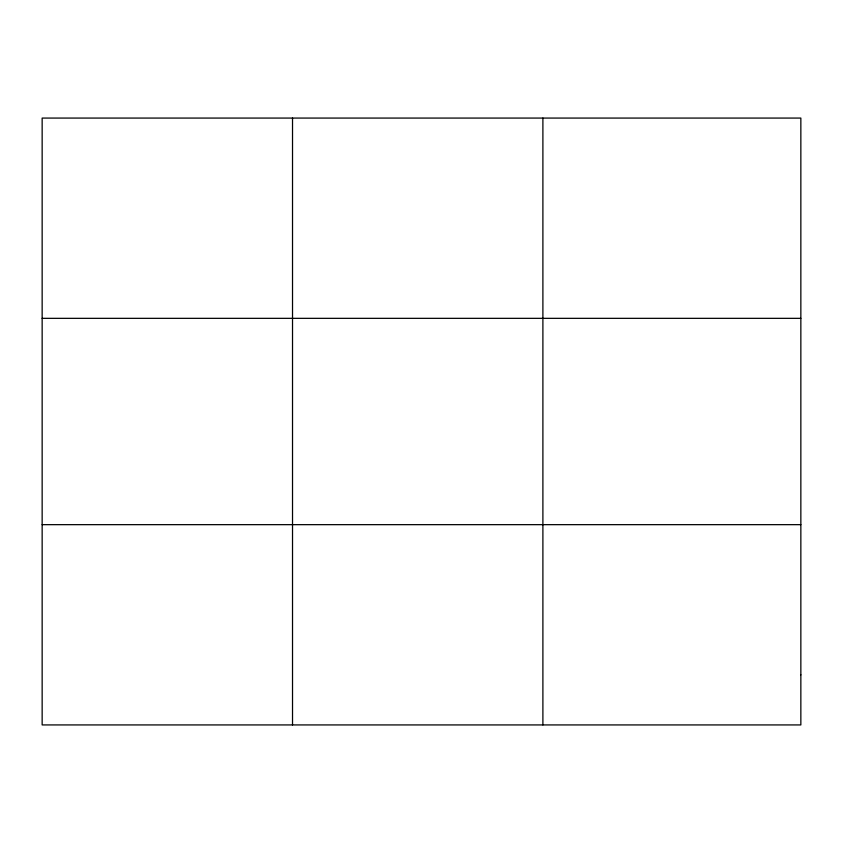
<?xml version="1.0" encoding="UTF-8"?>
<svg xmlns="http://www.w3.org/2000/svg" width="843" height="843" viewBox="0 0 843 843"><rect width="100%" height="100%" fill="white"/><g stroke="black" fill="none" stroke-linecap="round" stroke-linejoin="round"><path stroke-width="1.26" d="M292.521 724.927L292.521 118.073M542.892 724.927L542.892 118.073M42.15 318.338L800.85 318.338M42.15 524.662L800.85 524.662M800.85 674.864L800.85 724.927L42.15 724.927L42.15 118.073L800.85 118.073L800.85 674.864"/></g></svg>
